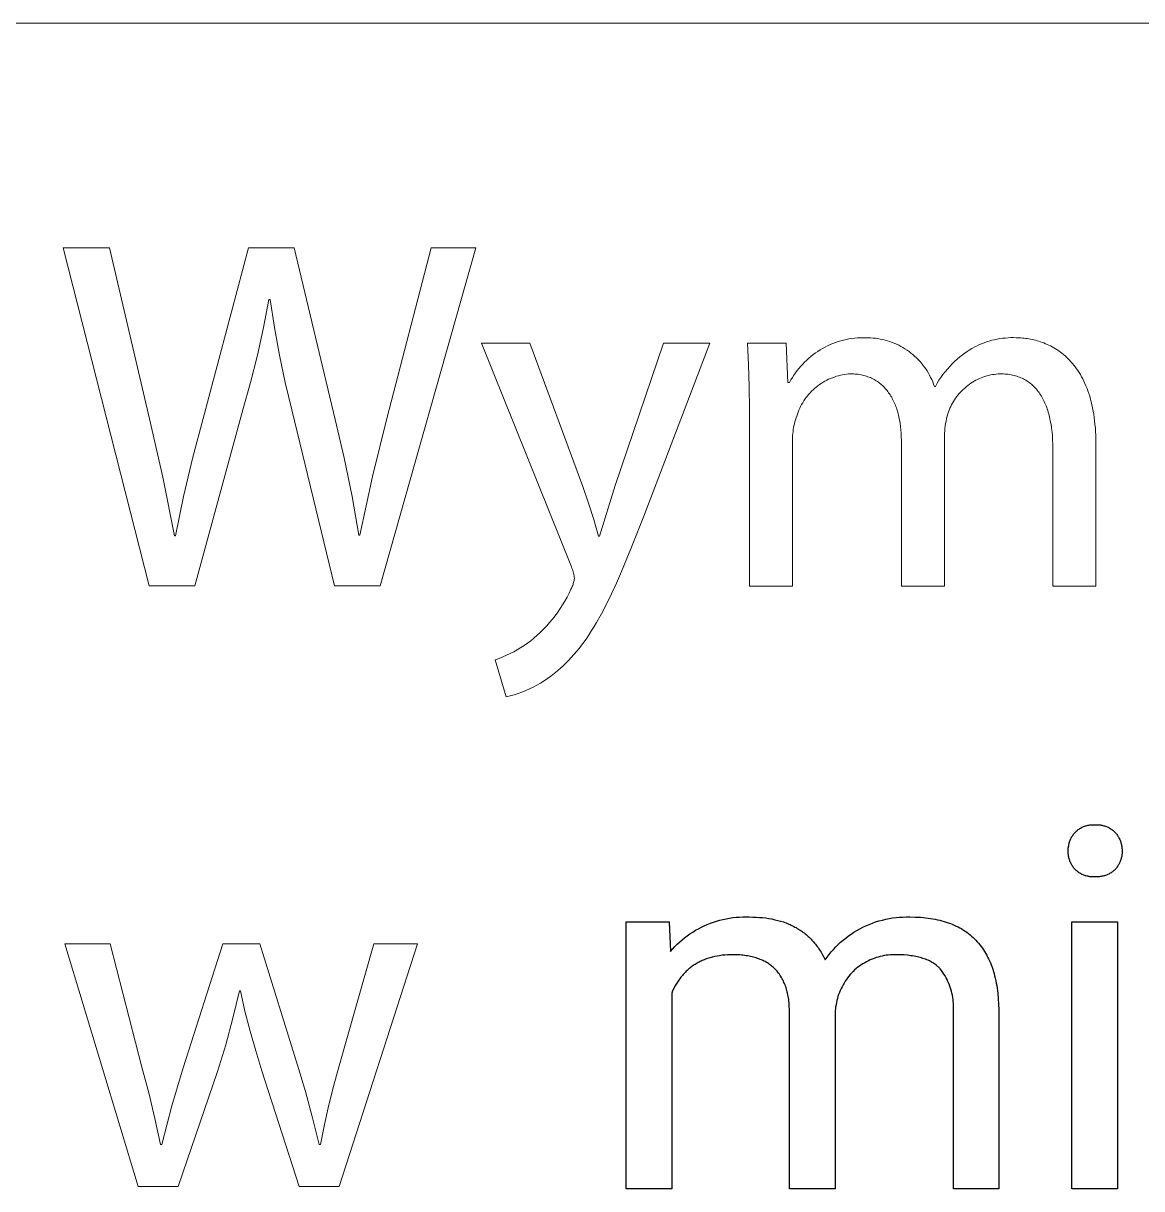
# Model space of a CAD drawing. Header units: millimetres. Extents: x -1656 to 3995, y -637 to 3312.
# Drawn here: x 3525.1 to 3651.2, y -136.2 to -4.8 of the extents above; entities that cross this region are included whole.
import ezdxf

# ---------------------------------------------------------------- set-up
doc = ezdxf.new("R2010")
doc.units = ezdxf.units.MM
doc.header["$MEASUREMENT"] = 0
doc.layers.add('Domyślny', color=7, linetype='Continuous', true_color=0x000000)

msp = doc.modelspace()

# ---------------------------------------------------------------- linework, layer by layer
at = {"layer": 'Domyślny', "color": 18, "lineweight": 15, "true_color": 0x000000}
for p, q in [((3989.99, -4.79), (1859.78, -4.79)), ((3539.26, -68.24), (3529.57, -30.12)), ((3529.57, -30.12), (3534.78, -30.12)), ((3534.78, -30.12), (3539.3, -49.4)), ((3545.36, -49.35), (3550.46, -30.12)), ((3550.46, -30.12), (3555.6, -30.12)), ((3555.6, -30.12), (3560.25, -49.46)), ((3576.13, -30.12), (3565.33, -68.24)), ((3566.06, -49.35), (3571.08, -30.12)), ((3571.08, -30.12), (3576.13, -30.12)), ((3552.77, -35.95), (3552.17, -39.08)), ((3552.91, -35.95), (3552.77, -35.95)), ((3553.39, -39.08), (3552.91, -35.95)), ((3552.17, -39.08), (3551.48, -42.2)), ((3553.96, -42.2), (3553.39, -39.08)), ((3616.68, -40.79), (3616.98, -40.69)), ((3616.98, -40.69), (3617.28, -40.6)), ((3617.28, -40.6), (3617.59, -40.52)), ((3617.59, -40.52), (3617.9, -40.45)), ((3617.9, -40.45), (3618.21, -40.39)), ((3618.21, -40.39), (3618.53, -40.34)), ((3618.53, -40.34), (3618.85, -40.3)), ((3618.85, -40.3), (3619.16, -40.27)), ((3619.16, -40.27), (3619.48, -40.25)), ((3619.48, -40.25), (3619.8, -40.25)), ((3619.8, -40.25), (3620.12, -40.25)), ((3620.12, -40.25), (3620.39, -40.25)), ((3620.39, -40.25), (3620.66, -40.26)), ((3620.66, -40.26), (3620.94, -40.28)), ((3620.94, -40.28), (3621.21, -40.31)), ((3621.21, -40.31), (3621.48, -40.35)), ((3621.48, -40.35), (3621.75, -40.4)), ((3621.75, -40.4), (3622.02, -40.45)), ((3622.02, -40.45), (3622.28, -40.52)), ((3622.28, -40.52), (3622.55, -40.59)), ((3622.55, -40.59), (3622.81, -40.68)), ((3622.81, -40.68), (3623.07, -40.77)), ((3633.45, -40.82), (3633.74, -40.72)), ((3633.74, -40.72), (3634.04, -40.62)), ((3634.04, -40.62), (3634.34, -40.54)), ((3634.34, -40.54), (3634.64, -40.47)), ((3634.64, -40.47), (3634.94, -40.4)), ((3634.94, -40.4), (3635.24, -40.35)), ((3635.24, -40.35), (3635.55, -40.31)), ((3635.55, -40.31), (3635.86, -40.28)), ((3635.86, -40.28), (3636.16, -40.25)), ((3636.16, -40.25), (3636.47, -40.24)), ((3636.47, -40.24), (3636.78, -40.24)), ((3636.78, -40.24), (3637.09, -40.25)), ((3637.09, -40.25), (3637.26, -40.25)), ((3637.26, -40.25), (3637.43, -40.26)), ((3637.43, -40.26), (3637.61, -40.27)), ((3637.61, -40.27), (3637.79, -40.28)), ((3637.79, -40.28), (3637.97, -40.3)), ((3637.97, -40.3), (3638.15, -40.32)), ((3638.15, -40.32), (3638.33, -40.34)), ((3638.33, -40.34), (3638.51, -40.37)), ((3638.51, -40.37), (3638.7, -40.4)), ((3638.7, -40.4), (3638.89, -40.44)), ((3638.89, -40.44), (3639.07, -40.48)), ((3639.07, -40.48), (3639.26, -40.53)), ((3639.26, -40.53), (3639.45, -40.58)), ((3639.45, -40.58), (3639.64, -40.64)), ((3639.64, -40.64), (3639.83, -40.7)), ((3639.83, -40.7), (3640.02, -40.77)), ((3586.9, -66.1), (3576.77, -40.86)), ((3576.77, -40.86), (3582.19, -40.86)), ((3582.19, -40.86), (3588.2, -57.04)), ((3591.83, -56.93), (3597.27, -40.86)), ((3602.52, -40.86), (3595.06, -60.38)), ((3597.27, -40.86), (3602.52, -40.86)), ((3606.89, -43.32), (3606.76, -40.85)), ((3606.76, -40.85), (3611.12, -40.85)), ((3611.12, -40.85), (3611.33, -45.29)), ((3614.17, -42.15), (3614.42, -41.97)), ((3614.42, -41.97), (3614.69, -41.79)), ((3614.69, -41.79), (3614.96, -41.62)), ((3614.96, -41.62), (3615.23, -41.46)), ((3615.23, -41.46), (3615.51, -41.3)), ((3615.51, -41.3), (3615.8, -41.16)), ((3615.8, -41.16), (3616.09, -41.03)), ((3616.09, -41.03), (3616.38, -40.91)), ((3616.38, -40.91), (3616.68, -40.79)), ((3623.07, -40.77), (3623.32, -40.87)), ((3623.32, -40.87), (3623.57, -40.98)), ((3623.57, -40.98), (3623.82, -41.1)), ((3623.82, -41.1), (3624.06, -41.22)), ((3624.06, -41.22), (3624.3, -41.36)), ((3624.3, -41.36), (3624.53, -41.5)), ((3624.53, -41.5), (3624.76, -41.65)), ((3624.76, -41.65), (3624.99, -41.81)), ((3624.99, -41.81), (3625.2, -41.98)), ((3625.2, -41.98), (3625.42, -42.15)), ((3631.03, -42.17), (3631.28, -41.98)), ((3631.28, -41.98), (3631.53, -41.81)), ((3631.53, -41.81), (3631.79, -41.64)), ((3631.79, -41.64), (3632.06, -41.48)), ((3632.06, -41.48), (3632.33, -41.33)), ((3632.33, -41.33), (3632.6, -41.19)), ((3632.6, -41.19), (3632.88, -41.06)), ((3632.88, -41.06), (3633.16, -40.93)), ((3633.16, -40.93), (3633.45, -40.82)), ((3640.02, -40.77), (3640.21, -40.84)), ((3640.21, -40.84), (3640.4, -40.92)), ((3640.4, -40.92), (3640.59, -41)), ((3640.59, -41), (3640.77, -41.09)), ((3640.77, -41.09), (3640.96, -41.18)), ((3640.96, -41.18), (3641.15, -41.28)), ((3641.15, -41.28), (3641.33, -41.38)), ((3641.33, -41.38), (3641.52, -41.5)), ((3641.52, -41.5), (3641.7, -41.61)), ((3641.7, -41.61), (3641.88, -41.74)), ((3641.88, -41.74), (3642.06, -41.87)), ((3642.06, -41.87), (3642.24, -42)), ((3642.24, -42), (3642.42, -42.15)), ((3551.48, -42.2), (3550.7, -45.3)), ((3554.62, -45.29), (3553.96, -42.2)), ((3606.97, -45.79), (3606.89, -43.32)), ((3612.77, -43.46), (3612.99, -43.22)), ((3612.99, -43.22), (3613.21, -42.99)), ((3613.21, -42.99), (3613.44, -42.77)), ((3613.44, -42.77), (3613.67, -42.56)), ((3613.67, -42.56), (3613.92, -42.35)), ((3613.92, -42.35), (3614.17, -42.15)), ((3625.42, -42.15), (3625.62, -42.33)), ((3625.62, -42.33), (3625.82, -42.52)), ((3625.82, -42.52), (3626.02, -42.71)), ((3626.02, -42.71), (3626.2, -42.91)), ((3626.2, -42.91), (3626.38, -43.12)), ((3626.38, -43.12), (3626.56, -43.33)), ((3626.56, -43.33), (3626.72, -43.55)), ((3629.58, -43.5), (3629.85, -43.21)), ((3629.85, -43.21), (3630.13, -42.94)), ((3630.13, -42.94), (3630.42, -42.67)), ((3630.42, -42.67), (3630.72, -42.41)), ((3630.72, -42.41), (3631.03, -42.17)), ((3642.42, -42.15), (3642.59, -42.3)), ((3642.59, -42.3), (3642.76, -42.45)), ((3642.76, -42.45), (3642.93, -42.62)), ((3642.93, -42.62), (3643.1, -42.79)), ((3643.1, -42.79), (3643.26, -42.96)), ((3643.26, -42.96), (3643.43, -43.15)), ((3643.43, -43.15), (3643.58, -43.34)), ((3643.58, -43.34), (3643.74, -43.54)), ((3611.83, -44.74), (3612, -44.47)), ((3612, -44.47), (3612.18, -44.21)), ((3612.18, -44.21), (3612.37, -43.95)), ((3612.37, -43.95), (3612.57, -43.7)), ((3612.57, -43.7), (3612.77, -43.46)), ((3616.57, -44.68), (3616.35, -44.76)), ((3616.79, -44.6), (3616.57, -44.68)), ((3617.02, -44.54), (3616.79, -44.6)), ((3617.24, -44.48), (3617.02, -44.54)), ((3617.47, -44.43), (3617.24, -44.48)), ((3617.7, -44.39), (3617.47, -44.43)), ((3617.94, -44.36), (3617.7, -44.39)), ((3618.17, -44.33), (3617.94, -44.36)), ((3618.41, -44.31), (3618.17, -44.33)), ((3618.58, -44.32), (3618.41, -44.31)), ((3618.76, -44.32), (3618.58, -44.32)), ((3618.93, -44.34), (3618.76, -44.32)), ((3619.1, -44.35), (3618.93, -44.34)), ((3619.26, -44.37), (3619.1, -44.35)), ((3619.42, -44.4), (3619.26, -44.37)), ((3619.58, -44.43), (3619.42, -44.4)), ((3619.74, -44.46), (3619.58, -44.43)), ((3619.9, -44.5), (3619.74, -44.46)), ((3620.05, -44.54), (3619.9, -44.5)), ((3620.2, -44.59), (3620.05, -44.54)), ((3620.34, -44.64), (3620.2, -44.59)), ((3620.49, -44.69), (3620.34, -44.64)), ((3626.72, -43.55), (3626.88, -43.77)), ((3626.88, -43.77), (3627.03, -44)), ((3627.03, -44), (3627.17, -44.23)), ((3627.17, -44.23), (3627.31, -44.47)), ((3627.31, -44.47), (3627.43, -44.72)), ((3628.59, -44.72), (3628.82, -44.4)), ((3628.82, -44.4), (3629.06, -44.09)), ((3629.06, -44.09), (3629.32, -43.79)), ((3629.32, -43.79), (3629.58, -43.5)), ((3633.54, -44.62), (3633.33, -44.7)), ((3633.75, -44.56), (3633.54, -44.62)), ((3633.96, -44.5), (3633.75, -44.56)), ((3634.18, -44.45), (3633.96, -44.5)), ((3634.39, -44.41), (3634.18, -44.45)), ((3634.61, -44.38), (3634.39, -44.41)), ((3634.83, -44.35), (3634.61, -44.38)), ((3635.05, -44.33), (3634.83, -44.35)), ((3635.27, -44.31), (3635.05, -44.33)), ((3635.45, -44.32), (3635.27, -44.31)), ((3635.64, -44.32), (3635.45, -44.32)), ((3635.82, -44.34), (3635.64, -44.32)), ((3636, -44.35), (3635.82, -44.34)), ((3636.17, -44.37), (3636, -44.35)), ((3636.34, -44.4), (3636.17, -44.37)), ((3636.51, -44.43), (3636.34, -44.4)), ((3636.68, -44.46), (3636.51, -44.43)), ((3636.84, -44.5), (3636.68, -44.46)), ((3637, -44.54), (3636.84, -44.5)), ((3637.16, -44.59), (3637, -44.54)), ((3637.31, -44.64), (3637.16, -44.59)), ((3637.46, -44.7), (3637.31, -44.64)), ((3643.74, -43.54), (3643.89, -43.75)), ((3643.89, -43.75), (3644.04, -43.96)), ((3644.04, -43.96), (3644.18, -44.18)), ((3644.18, -44.18), (3644.32, -44.41)), ((3644.32, -44.41), (3644.46, -44.65)), ((3644.46, -44.65), (3644.59, -44.9)), ((3550.7, -45.3), (3549.84, -48.37)), ((3555.37, -48.37), (3554.62, -45.29)), ((3606.98, -48.27), (3606.97, -45.79)), ((3611.33, -45.29), (3611.52, -45.29)), ((3611.52, -45.29), (3611.67, -45.01)), ((3611.67, -45.01), (3611.83, -44.74)), ((3614.34, -45.96), (3614.17, -46.12)), ((3614.52, -45.81), (3614.34, -45.96)), ((3614.71, -45.67), (3614.52, -45.81)), ((3614.9, -45.53), (3614.71, -45.67)), ((3615.09, -45.4), (3614.9, -45.53)), ((3615.29, -45.27), (3615.09, -45.4)), ((3615.49, -45.16), (3615.29, -45.27)), ((3615.7, -45.05), (3615.49, -45.16)), ((3615.91, -44.94), (3615.7, -45.05)), ((3616.13, -44.85), (3615.91, -44.94)), ((3616.35, -44.76), (3616.13, -44.85)), ((3620.63, -44.75), (3620.49, -44.69)), ((3620.77, -44.81), (3620.63, -44.75)), ((3620.9, -44.88), (3620.77, -44.81)), ((3621.04, -44.95), (3620.9, -44.88)), ((3621.17, -45.02), (3621.04, -44.95)), ((3621.29, -45.1), (3621.17, -45.02)), ((3621.42, -45.18), (3621.29, -45.1)), ((3621.54, -45.27), (3621.42, -45.18)), ((3621.66, -45.36), (3621.54, -45.27)), ((3621.77, -45.45), (3621.66, -45.36)), ((3621.89, -45.55), (3621.77, -45.45)), ((3622, -45.65), (3621.89, -45.55)), ((3622.1, -45.75), (3622, -45.65)), ((3622.21, -45.86), (3622.1, -45.75)), ((3622.31, -45.97), (3622.21, -45.86)), ((3622.41, -46.08), (3622.31, -45.97)), ((3627.43, -44.72), (3627.55, -44.96)), ((3627.55, -44.96), (3627.66, -45.21)), ((3627.66, -45.21), (3627.76, -45.47)), ((3627.76, -45.47), (3627.85, -45.73)), ((3627.85, -45.73), (3627.96, -45.73)), ((3627.96, -45.73), (3628.16, -45.38)), ((3628.16, -45.38), (3628.37, -45.05)), ((3628.37, -45.05), (3628.59, -44.72)), ((3631.27, -45.92), (3631.11, -46.07)), ((3631.43, -45.78), (3631.27, -45.92)), ((3631.61, -45.64), (3631.43, -45.78)), ((3631.78, -45.51), (3631.61, -45.64)), ((3631.96, -45.39), (3631.78, -45.51)), ((3632.15, -45.27), (3631.96, -45.39)), ((3632.34, -45.16), (3632.15, -45.27)), ((3632.53, -45.05), (3632.34, -45.16)), ((3632.73, -44.95), (3632.53, -45.05)), ((3632.93, -44.86), (3632.73, -44.95)), ((3633.13, -44.77), (3632.93, -44.86)), ((3633.33, -44.7), (3633.13, -44.77)), ((3637.61, -44.76), (3637.46, -44.7)), ((3637.75, -44.82), (3637.61, -44.76)), ((3637.89, -44.89), (3637.75, -44.82)), ((3638.03, -44.97), (3637.89, -44.89)), ((3638.17, -45.04), (3638.03, -44.97)), ((3638.3, -45.13), (3638.17, -45.04)), ((3638.43, -45.21), (3638.3, -45.13)), ((3638.56, -45.3), (3638.43, -45.21)), ((3638.68, -45.4), (3638.56, -45.3)), ((3638.8, -45.5), (3638.68, -45.4)), ((3638.92, -45.6), (3638.8, -45.5)), ((3639.03, -45.7), (3638.92, -45.6)), ((3639.14, -45.81), (3639.03, -45.7)), ((3639.25, -45.93), (3639.14, -45.81)), ((3639.36, -46.05), (3639.25, -45.93)), ((3644.59, -44.9), (3644.71, -45.15)), ((3644.71, -45.15), (3644.84, -45.41)), ((3644.84, -45.41), (3644.95, -45.68)), ((3644.95, -45.68), (3645.07, -45.96)), ((3645.07, -45.96), (3645.17, -46.25)), ((3613.24, -47.18), (3613.11, -47.38)), ((3613.38, -46.99), (3613.24, -47.18)), ((3613.53, -46.81), (3613.38, -46.99)), ((3613.68, -46.63), (3613.53, -46.81)), ((3613.84, -46.45), (3613.68, -46.63)), ((3614, -46.28), (3613.84, -46.45)), ((3614.17, -46.12), (3614, -46.28)), ((3622.51, -46.2), (3622.41, -46.08)), ((3622.6, -46.32), (3622.51, -46.2)), ((3622.69, -46.45), (3622.6, -46.32)), ((3622.78, -46.57), (3622.69, -46.45)), ((3622.86, -46.7), (3622.78, -46.57)), ((3622.95, -46.84), (3622.86, -46.7)), ((3623.03, -46.97), (3622.95, -46.84)), ((3623.1, -47.11), (3623.03, -46.97)), ((3623.18, -47.25), (3623.1, -47.11)), ((3623.25, -47.4), (3623.18, -47.25)), ((3630.12, -47.25), (3630.01, -47.43)), ((3630.25, -47.06), (3630.12, -47.25)), ((3630.37, -46.89), (3630.25, -47.06)), ((3630.51, -46.71), (3630.37, -46.89)), ((3630.65, -46.54), (3630.51, -46.71)), ((3630.8, -46.38), (3630.65, -46.54)), ((3630.95, -46.22), (3630.8, -46.38)), ((3631.11, -46.07), (3630.95, -46.22)), ((3639.46, -46.17), (3639.36, -46.05)), ((3639.56, -46.3), (3639.46, -46.17)), ((3639.66, -46.43), (3639.56, -46.3)), ((3639.75, -46.56), (3639.66, -46.43)), ((3639.84, -46.7), (3639.75, -46.56)), ((3639.93, -46.84), (3639.84, -46.7)), ((3640.01, -46.99), (3639.93, -46.84)), ((3640.09, -47.14), (3640.01, -46.99)), ((3640.17, -47.29), (3640.09, -47.14)), ((3640.25, -47.45), (3640.17, -47.29)), ((3645.17, -46.25), (3645.28, -46.55)), ((3645.28, -46.55), (3645.37, -46.85)), ((3645.37, -46.85), (3645.46, -47.17)), ((3645.46, -47.17), (3645.55, -47.49)), ((3549.84, -48.37), (3544.4, -68.24)), ((3560.17, -68.24), (3555.37, -48.37)), ((3606.98, -68.25), (3606.98, -48.27)), ((3612.56, -48.41), (3612.47, -48.63)), ((3612.66, -48.2), (3612.56, -48.41)), ((3612.76, -47.99), (3612.66, -48.2)), ((3612.87, -47.78), (3612.76, -47.99)), ((3612.99, -47.58), (3612.87, -47.78)), ((3613.11, -47.38), (3612.99, -47.58)), ((3623.32, -47.55), (3623.25, -47.4)), ((3623.38, -47.7), (3623.32, -47.55)), ((3623.45, -47.85), (3623.38, -47.7)), ((3623.51, -48), (3623.45, -47.85)), ((3623.56, -48.16), (3623.51, -48)), ((3623.62, -48.32), (3623.56, -48.16)), ((3623.67, -48.49), (3623.62, -48.32)), ((3623.72, -48.65), (3623.67, -48.49)), ((3629.45, -48.62), (3629.38, -48.83)), ((3629.52, -48.42), (3629.45, -48.62)), ((3629.61, -48.21), (3629.52, -48.42)), ((3629.7, -48.01), (3629.61, -48.21)), ((3629.79, -47.82), (3629.7, -48.01)), ((3629.9, -47.62), (3629.79, -47.82)), ((3630.01, -47.43), (3629.9, -47.62)), ((3640.32, -47.61), (3640.25, -47.45)), ((3640.39, -47.77), (3640.32, -47.61)), ((3640.46, -47.94), (3640.39, -47.77)), ((3640.52, -48.11), (3640.46, -47.94)), ((3640.59, -48.28), (3640.52, -48.11)), ((3640.64, -48.46), (3640.59, -48.28)), ((3640.7, -48.65), (3640.64, -48.46)), ((3645.55, -47.49), (3645.63, -47.83)), ((3645.63, -47.83), (3645.7, -48.17)), ((3645.7, -48.17), (3645.77, -48.52)), ((3645.77, -48.52), (3645.83, -48.88)), ((3539.3, -49.4), (3540.8, -55.97)), ((3544.19, -53.73), (3545.36, -49.35)), ((3560.25, -49.46), (3561.26, -53.79)), ((3564.45, -55.91), (3566.06, -49.35)), ((3612.12, -49.73), (3612.06, -49.95)), ((3612.18, -49.51), (3612.12, -49.73)), ((3612.25, -49.3), (3612.18, -49.51)), ((3612.32, -49.08), (3612.25, -49.3)), ((3612.39, -48.85), (3612.32, -49.08)), ((3612.47, -48.63), (3612.39, -48.85)), ((3623.77, -48.82), (3623.72, -48.65)), ((3623.81, -48.99), (3623.77, -48.82)), ((3623.85, -49.17), (3623.81, -48.99)), ((3623.89, -49.34), (3623.85, -49.17)), ((3623.92, -49.52), (3623.89, -49.34)), ((3623.99, -49.89), (3623.92, -49.52)), ((3624.04, -50.26), (3623.99, -49.89)), ((3629.11, -49.92), (3629.07, -50.2)), ((3629.17, -49.65), (3629.11, -49.92)), ((3629.23, -49.37), (3629.17, -49.65)), ((3629.3, -49.1), (3629.23, -49.37)), ((3629.38, -48.83), (3629.3, -49.1)), ((3640.75, -48.83), (3640.7, -48.65)), ((3640.8, -49.02), (3640.75, -48.83)), ((3640.85, -49.21), (3640.8, -49.02)), ((3640.89, -49.41), (3640.85, -49.21)), ((3640.93, -49.61), (3640.89, -49.41)), ((3641.01, -50.02), (3640.93, -49.61)), ((3645.83, -48.88), (3645.88, -49.25)), ((3645.88, -49.25), (3645.93, -49.63)), ((3645.93, -49.63), (3645.97, -50.02)), ((3611.88, -51.05), (3611.86, -51.28)), ((3611.9, -50.83), (3611.88, -51.05)), ((3611.93, -50.61), (3611.9, -50.83)), ((3611.96, -50.39), (3611.93, -50.61)), ((3612.01, -50.17), (3611.96, -50.39)), ((3612.06, -49.95), (3612.01, -50.17)), ((3624.08, -50.64), (3624.04, -50.26)), ((3624.1, -51.03), (3624.08, -50.64)), ((3624.12, -51.42), (3624.1, -51.03)), ((3628.99, -51.03), (3628.98, -51.31)), ((3629.01, -50.75), (3628.99, -51.03)), ((3629.03, -50.48), (3629.01, -50.75)), ((3629.07, -50.2), (3629.03, -50.48)), ((3641.07, -50.44), (3641.01, -50.02)), ((3641.12, -50.88), (3641.07, -50.44)), ((3641.16, -51.32), (3641.12, -50.88)), ((3645.97, -50.02), (3646.01, -50.42)), ((3646.01, -50.42), (3646.03, -50.83)), ((3646.03, -50.83), (3646.05, -51.25)), ((3646.05, -51.25), (3646.06, -51.68)), ((3611.86, -51.28), (3611.86, -51.5)), ((3611.86, -51.5), (3611.86, -51.73)), ((3611.86, -51.73), (3611.86, -68.25)), ((3624.13, -51.82), (3624.12, -51.42)), ((3624.13, -68.25), (3624.13, -51.82)), ((3628.98, -51.31), (3628.98, -68.25)), ((3641.19, -51.79), (3641.16, -51.32)), ((3641.21, -52.26), (3641.19, -51.79)), ((3641.21, -52.74), (3641.21, -52.26)), ((3646.06, -51.68), (3646.07, -52.12)), ((3646.07, -52.12), (3646.07, -68.25)), ((3543.15, -58.14), (3544.19, -53.73)), ((3561.26, -53.79), (3562.15, -58.14)), ((3641.21, -68.25), (3641.21, -52.74)), ((3540.8, -55.97), (3542.12, -62.58)), ((3563.01, -62.52), (3564.45, -55.91)), ((3588.2, -57.04), (3588.83, -58.89)), ((3590.06, -62.63), (3591.83, -56.93)), ((3542.24, -62.58), (3543.15, -58.14)), ((3562.15, -58.14), (3562.9, -62.52)), ((3588.83, -58.89), (3589.41, -60.76)), ((3595.06, -60.38), (3593.77, -63.69)), ((3589.41, -60.76), (3589.95, -62.63)), ((3542.12, -62.58), (3542.24, -62.58)), ((3562.9, -62.52), (3563.01, -62.52)), ((3589.95, -62.63), (3590.06, -62.63)), ((3593.77, -63.69), (3592.56, -66.6)), ((3586.95, -66.23), (3586.9, -66.1)), ((3587.01, -66.37), (3586.95, -66.23)), ((3587.05, -66.52), (3587.01, -66.37)), ((3587.1, -66.66), (3587.05, -66.52)), ((3587.13, -66.81), (3587.1, -66.66)), ((3587.17, -66.95), (3587.13, -66.81)), ((3587.19, -67.1), (3587.17, -66.95)), ((3592.56, -66.6), (3591.98, -67.92)), ((3544.4, -68.24), (3539.26, -68.24)), ((3565.33, -68.24), (3560.17, -68.24)), ((3586.95, -68.39), (3586.99, -68.29)), ((3586.99, -68.29), (3587.04, -68.18)), ((3587.04, -68.18), (3587.08, -68.07)), ((3587.08, -68.07), (3587.11, -67.96)), ((3587.11, -67.96), (3587.15, -67.85)), ((3587.15, -67.85), (3587.17, -67.74)), ((3587.17, -67.74), (3587.2, -67.62)), ((3587.22, -67.25), (3587.19, -67.1)), ((3587.2, -67.62), (3587.22, -67.51)), ((3587.24, -67.39), (3587.22, -67.25)), ((3587.22, -67.51), (3587.24, -67.39)), ((3591.98, -67.92), (3591.41, -69.15)), ((3611.86, -68.25), (3606.98, -68.25)), ((3628.98, -68.25), (3624.13, -68.25)), ((3646.07, -68.25), (3641.21, -68.25)), ((3586.16, -69.94), (3586.4, -69.5)), ((3586.4, -69.5), (3586.63, -69.05)), ((3586.63, -69.05), (3586.84, -68.6)), ((3586.84, -68.6), (3586.89, -68.5)), ((3586.89, -68.5), (3586.95, -68.39)), ((3591.41, -69.15), (3590.85, -70.3)), ((3585.36, -71.2), (3585.64, -70.79)), ((3585.64, -70.79), (3585.91, -70.37)), ((3585.91, -70.37), (3586.16, -69.94)), ((3590.85, -70.3), (3590.29, -71.37)), ((3584.44, -72.38), (3584.76, -72)), ((3584.76, -72), (3585.07, -71.6)), ((3585.07, -71.6), (3585.36, -71.2)), ((3590.29, -71.37), (3589.73, -72.36)), ((3583.04, -73.8), (3583.41, -73.47)), ((3583.41, -73.47), (3583.76, -73.12)), ((3583.76, -73.12), (3584.11, -72.75)), ((3584.11, -72.75), (3584.44, -72.38)), ((3589.18, -73.28), (3588.9, -73.71)), ((3589.46, -72.83), (3589.18, -73.28)), ((3589.73, -72.36), (3589.46, -72.83)), ((3581.57, -74.96), (3581.94, -74.69)), ((3581.94, -74.69), (3582.31, -74.42)), ((3582.31, -74.42), (3582.66, -74.13)), ((3582.66, -74.13), (3583.04, -73.8)), ((3588.34, -74.54), (3588.05, -74.92)), ((3588.62, -74.13), (3588.34, -74.54)), ((3588.9, -73.71), (3588.62, -74.13)), ((3579.15, -76.24), (3579.57, -76.06)), ((3579.57, -76.06), (3579.99, -75.87)), ((3579.99, -75.87), (3580.4, -75.66)), ((3580.4, -75.66), (3580.79, -75.44)), ((3580.79, -75.44), (3581.19, -75.2)), ((3581.19, -75.2), (3581.57, -74.96)), ((3587.18, -75.99), (3586.88, -76.32)), ((3587.47, -75.65), (3587.18, -75.99)), ((3587.76, -75.29), (3587.47, -75.65)), ((3588.05, -74.92), (3587.76, -75.29)), ((3578.3, -76.56), (3578.73, -76.41)), ((3579.54, -80.76), (3578.3, -76.56)), ((3578.73, -76.41), (3579.15, -76.24)), ((3585.65, -77.52), (3585.31, -77.83)), ((3585.97, -77.24), (3585.65, -77.52)), ((3586.28, -76.95), (3585.97, -77.24)), ((3586.58, -76.64), (3586.28, -76.95)), ((3586.88, -76.32), (3586.58, -76.64)), ((3584.2, -78.69), (3583.81, -78.95)), ((3584.58, -78.41), (3584.2, -78.69)), ((3584.95, -78.13), (3584.58, -78.41)), ((3585.31, -77.83), (3584.95, -78.13)), ((3581.75, -80.04), (3581.32, -80.21)), ((3582.18, -79.85), (3581.75, -80.04)), ((3582.6, -79.64), (3582.18, -79.85)), ((3583.01, -79.42), (3582.6, -79.64)), ((3583.42, -79.19), (3583.01, -79.42)), ((3583.81, -78.95), (3583.42, -79.19)), ((3579.99, -80.64), (3579.54, -80.76)), ((3580.44, -80.51), (3579.99, -80.64)), ((3580.88, -80.37), (3580.44, -80.51)), ((3581.32, -80.21), (3580.88, -80.37)), ((3538.02, -135.99), (3529.75, -108.61)), ((3529.75, -108.61), (3534.85, -108.61)), ((3534.85, -108.61), (3538.45, -122.52)), ((3543.1, -122.58), (3547.58, -108.61)), ((3547.58, -108.61), (3551.75, -108.61)), ((3551.75, -108.61), (3555.99, -122.3)), ((3560.69, -122.35), (3564.59, -108.61)), ((3569.52, -108.61), (3560.69, -135.99)), ((3564.59, -108.61), (3569.52, -108.61)), ((3549.44, -113.92), (3548.71, -116.97)), ((3549.55, -113.92), (3549.44, -113.92)), ((3550.07, -116.19), (3549.55, -113.92)), ((3548.71, -116.97), (3547.89, -120)), ((3550.64, -118.45), (3550.07, -116.19)), ((3551.28, -120.69), (3550.64, -118.45)), ((3547.89, -120), (3546.95, -122.99)), ((3551.98, -122.92), (3551.28, -120.69)), ((3538.45, -122.52), (3539.21, -125.41)), ((3541.81, -126.88), (3543.1, -122.58)), ((3546.95, -122.99), (3542.53, -135.99)), ((3556.17, -135.99), (3551.98, -122.92)), ((3555.99, -122.3), (3556.89, -125.25)), ((3560.08, -124.55), (3560.69, -122.35)), ((3559.52, -126.76), (3560.08, -124.55)), ((3539.21, -125.41), (3539.9, -128.31)), ((3556.89, -125.25), (3557.7, -128.23)), ((3540.67, -131.23), (3541.81, -126.88)), ((3559.03, -128.99), (3559.52, -126.76)), ((3539.9, -128.31), (3540.52, -131.23)), ((3557.7, -128.23), (3558.43, -131.23)), ((3558.6, -131.23), (3559.03, -128.99)), ((3540.52, -131.23), (3540.67, -131.23)), ((3558.43, -131.23), (3558.6, -131.23)), ((3542.53, -135.99), (3538.02, -135.99)), ((3560.69, -135.99), (3556.17, -135.99))]:
    msp.add_line(p, q, dxfattribs=at)
at = {"layer": 'Domyślny'}
for p, q in [((3643.79, -95.97), (3643.86, -95.9)), ((3643.86, -95.9), (3643.94, -95.83)), ((3643.94, -95.83), (3644.01, -95.77)), ((3644.01, -95.77), (3644.09, -95.71)), ((3644.09, -95.71), (3644.18, -95.66)), ((3644.18, -95.66), (3644.26, -95.6)), ((3644.26, -95.6), (3644.35, -95.55)), ((3644.35, -95.55), (3644.43, -95.5)), ((3644.43, -95.5), (3644.52, -95.46)), ((3644.52, -95.46), (3644.61, -95.42)), ((3644.61, -95.42), (3644.7, -95.38)), ((3644.7, -95.38), (3644.8, -95.34)), ((3644.8, -95.34), (3644.89, -95.31)), ((3644.89, -95.31), (3644.99, -95.28)), ((3644.99, -95.28), (3645.08, -95.25)), ((3645.08, -95.25), (3645.18, -95.23)), ((3645.18, -95.23), (3645.28, -95.21)), ((3645.28, -95.21), (3645.38, -95.2)), ((3645.38, -95.2), (3645.48, -95.19)), ((3645.48, -95.19), (3645.58, -95.18)), ((3645.58, -95.18), (3645.68, -95.17)), ((3645.68, -95.17), (3645.78, -95.17)), ((3645.78, -95.17), (3645.88, -95.17)), ((3645.88, -95.17), (3645.98, -95.18)), ((3645.98, -95.18), (3646.08, -95.17)), ((3646.08, -95.17), (3646.18, -95.17)), ((3646.18, -95.17), (3646.28, -95.17)), ((3646.28, -95.17), (3646.38, -95.18)), ((3646.38, -95.18), (3646.48, -95.19)), ((3646.48, -95.19), (3646.58, -95.2)), ((3646.58, -95.2), (3646.67, -95.21)), ((3646.67, -95.21), (3646.77, -95.23)), ((3646.77, -95.23), (3646.87, -95.26)), ((3646.87, -95.26), (3646.97, -95.28)), ((3646.97, -95.28), (3647.06, -95.31)), ((3647.06, -95.31), (3647.16, -95.34)), ((3647.16, -95.34), (3647.25, -95.38)), ((3647.25, -95.38), (3647.34, -95.42)), ((3647.34, -95.42), (3647.44, -95.46)), ((3647.44, -95.46), (3647.53, -95.5)), ((3647.53, -95.5), (3647.61, -95.55)), ((3647.61, -95.55), (3647.7, -95.6)), ((3647.7, -95.6), (3647.78, -95.66)), ((3647.78, -95.66), (3647.87, -95.71)), ((3647.87, -95.71), (3647.95, -95.77)), ((3647.95, -95.77), (3648.03, -95.83)), ((3648.03, -95.83), (3648.1, -95.9)), ((3648.1, -95.9), (3648.18, -95.97)), ((3643.04, -97.31), (3643.07, -97.21)), ((3643.07, -97.21), (3643.1, -97.11)), ((3643.1, -97.11), (3643.14, -97.02)), ((3643.14, -97.02), (3643.17, -96.92)), ((3643.17, -96.92), (3643.21, -96.82)), ((3643.21, -96.82), (3643.26, -96.73)), ((3643.26, -96.73), (3643.3, -96.64)), ((3643.3, -96.64), (3643.35, -96.54)), ((3643.35, -96.54), (3643.41, -96.45)), ((3643.41, -96.45), (3643.46, -96.37)), ((3643.46, -96.37), (3643.52, -96.28)), ((3643.52, -96.28), (3643.58, -96.2)), ((3643.58, -96.2), (3643.65, -96.12)), ((3643.65, -96.12), (3643.72, -96.04)), ((3643.72, -96.04), (3643.79, -95.97)), ((3648.18, -95.97), (3648.25, -96.04)), ((3648.25, -96.04), (3648.32, -96.12)), ((3648.32, -96.12), (3648.38, -96.2)), ((3648.38, -96.2), (3648.44, -96.28)), ((3648.44, -96.28), (3648.5, -96.37)), ((3648.5, -96.37), (3648.56, -96.45)), ((3648.56, -96.45), (3648.61, -96.54)), ((3648.61, -96.54), (3648.67, -96.63)), ((3648.67, -96.63), (3648.71, -96.73)), ((3648.71, -96.73), (3648.76, -96.82)), ((3648.76, -96.82), (3648.8, -96.92)), ((3648.8, -96.92), (3648.84, -97.01)), ((3648.84, -97.01), (3648.87, -97.11)), ((3648.87, -97.11), (3648.9, -97.21)), ((3648.9, -97.21), (3648.93, -97.31)), ((3642.95, -98.04), (3642.96, -97.93)), ((3642.95, -98.14), (3642.95, -98.04)), ((3642.95, -98.24), (3642.95, -98.14)), ((3642.95, -98.34), (3642.95, -98.24)), ((3642.96, -98.44), (3642.95, -98.34)), ((3642.96, -97.83), (3642.97, -97.72)), ((3642.96, -97.93), (3642.96, -97.83)), ((3642.97, -98.53), (3642.96, -98.44)), ((3642.97, -97.72), (3642.98, -97.62)), ((3642.98, -98.63), (3642.97, -98.53)), ((3642.98, -97.62), (3643, -97.52)), ((3643, -97.52), (3643.02, -97.42)), ((3643.02, -97.42), (3643.04, -97.31)), ((3648.93, -97.31), (3648.95, -97.41)), ((3648.95, -97.41), (3648.97, -97.52)), ((3648.97, -97.52), (3648.99, -97.62)), ((3648.99, -97.62), (3649, -97.72)), ((3649, -97.72), (3649.01, -97.83)), ((3649.01, -98.53), (3649, -98.63)), ((3649.01, -97.83), (3649.02, -97.93)), ((3649.02, -98.44), (3649.01, -98.53)), ((3649.02, -97.93), (3649.02, -98.04)), ((3649.02, -98.04), (3649.02, -98.14)), ((3649.02, -98.14), (3649.02, -98.24)), ((3649.02, -98.24), (3649.02, -98.34)), ((3649.02, -98.34), (3649.02, -98.44)), ((3642.99, -98.73), (3642.98, -98.63)), ((3643.01, -98.83), (3642.99, -98.73)), ((3643.03, -98.92), (3643.01, -98.83)), ((3643.06, -99.02), (3643.03, -98.92)), ((3643.09, -99.11), (3643.06, -99.02)), ((3643.12, -99.2), (3643.09, -99.11)), ((3643.15, -99.3), (3643.12, -99.2)), ((3643.19, -99.39), (3643.15, -99.3)), ((3643.23, -99.48), (3643.19, -99.39)), ((3643.27, -99.57), (3643.23, -99.48)), ((3643.32, -99.65), (3643.27, -99.57)), ((3643.37, -99.74), (3643.32, -99.65)), ((3643.42, -99.82), (3643.37, -99.74)), ((3643.47, -99.91), (3643.42, -99.82)), ((3648.55, -99.82), (3648.49, -99.91)), ((3648.6, -99.74), (3648.55, -99.82)), ((3648.65, -99.66), (3648.6, -99.74)), ((3648.7, -99.57), (3648.65, -99.66)), ((3648.74, -99.48), (3648.7, -99.57)), ((3648.78, -99.39), (3648.74, -99.48)), ((3648.82, -99.3), (3648.78, -99.39)), ((3648.86, -99.21), (3648.82, -99.3)), ((3648.89, -99.11), (3648.86, -99.21)), ((3648.91, -99.02), (3648.89, -99.11)), ((3648.94, -98.92), (3648.91, -99.02)), ((3648.96, -98.83), (3648.94, -98.92)), ((3648.98, -98.73), (3648.96, -98.83)), ((3649, -98.63), (3648.98, -98.73)), ((3643.53, -99.99), (3643.47, -99.91)), ((3643.59, -100.06), (3643.53, -99.99)), ((3643.65, -100.14), (3643.59, -100.06)), ((3643.72, -100.21), (3643.65, -100.14)), ((3643.79, -100.28), (3643.72, -100.21)), ((3643.86, -100.35), (3643.79, -100.28)), ((3643.94, -100.41), (3643.86, -100.35)), ((3644.02, -100.47), (3643.94, -100.41)), ((3644.1, -100.53), (3644.02, -100.47)), ((3644.18, -100.58), (3644.1, -100.53)), ((3644.27, -100.64), (3644.18, -100.58)), ((3644.35, -100.69), (3644.27, -100.64)), ((3644.44, -100.73), (3644.35, -100.69)), ((3644.53, -100.78), (3644.44, -100.73)), ((3644.62, -100.82), (3644.53, -100.78)), ((3644.71, -100.85), (3644.62, -100.82)), ((3644.8, -100.89), (3644.71, -100.85)), ((3644.9, -100.92), (3644.8, -100.89)), ((3644.99, -100.95), (3644.9, -100.92)), ((3645.09, -100.97), (3644.99, -100.95)), ((3645.19, -100.99), (3645.09, -100.97)), ((3645.28, -101.01), (3645.19, -100.99)), ((3645.38, -101.03), (3645.28, -101.01)), ((3645.48, -101.04), (3645.38, -101.03)), ((3645.58, -101.04), (3645.48, -101.04)), ((3645.68, -101.05), (3645.58, -101.04)), ((3645.78, -101.05), (3645.68, -101.05)), ((3645.88, -101.05), (3645.78, -101.05)), ((3645.98, -101.04), (3645.88, -101.05)), ((3646.08, -101.05), (3645.98, -101.04)), ((3646.17, -101.05), (3646.08, -101.05)), ((3646.27, -101.05), (3646.17, -101.05)), ((3646.37, -101.04), (3646.27, -101.05)), ((3646.47, -101.04), (3646.37, -101.04)), ((3646.57, -101.02), (3646.47, -101.04)), ((3646.67, -101.01), (3646.57, -101.02)), ((3646.77, -100.99), (3646.67, -101.01)), ((3646.87, -100.97), (3646.77, -100.99)), ((3646.96, -100.95), (3646.87, -100.97)), ((3647.06, -100.92), (3646.96, -100.95)), ((3647.15, -100.89), (3647.06, -100.92)), ((3647.25, -100.85), (3647.15, -100.89)), ((3647.34, -100.82), (3647.25, -100.85)), ((3647.43, -100.78), (3647.34, -100.82)), ((3647.52, -100.73), (3647.43, -100.78)), ((3647.61, -100.69), (3647.52, -100.73)), ((3647.69, -100.64), (3647.61, -100.69)), ((3647.78, -100.58), (3647.69, -100.64)), ((3647.86, -100.53), (3647.78, -100.58)), ((3647.94, -100.47), (3647.86, -100.53)), ((3648.02, -100.41), (3647.94, -100.47)), ((3648.1, -100.35), (3648.02, -100.41)), ((3648.17, -100.28), (3648.1, -100.35)), ((3648.25, -100.21), (3648.17, -100.28)), ((3648.31, -100.14), (3648.25, -100.21)), ((3648.38, -100.06), (3648.31, -100.14)), ((3648.44, -99.99), (3648.38, -100.06)), ((3648.49, -99.91), (3648.44, -99.99)), ((3593.08, -136.22), (3593.08, -106.11)), ((3593.08, -106.11), (3597.93, -106.11)), ((3597.93, -106.11), (3598.06, -109.47)), ((3601.89, -106.57), (3602.23, -106.42)), ((3602.23, -106.42), (3602.58, -106.28)), ((3602.58, -106.28), (3602.93, -106.15)), ((3602.93, -106.15), (3603.28, -106.04)), ((3603.28, -106.04), (3603.64, -105.94)), ((3603.64, -105.94), (3604, -105.85)), ((3604, -105.85), (3604.37, -105.77)), ((3604.37, -105.77), (3604.73, -105.7)), ((3604.73, -105.7), (3605.1, -105.65)), ((3605.1, -105.65), (3605.47, -105.61)), ((3605.47, -105.61), (3605.84, -105.58)), ((3605.84, -105.58), (3606.22, -105.57)), ((3606.22, -105.57), (3606.59, -105.56)), ((3606.59, -105.56), (3606.96, -105.57)), ((3606.96, -105.57), (3607.35, -105.58)), ((3607.35, -105.58), (3607.73, -105.59)), ((3607.73, -105.59), (3608.11, -105.62)), ((3608.11, -105.62), (3608.47, -105.65)), ((3608.47, -105.65), (3608.83, -105.69)), ((3608.83, -105.69), (3609.18, -105.74)), ((3609.18, -105.74), (3609.52, -105.8)), ((3609.52, -105.8), (3609.86, -105.88)), ((3609.86, -105.88), (3610.18, -105.96)), ((3610.18, -105.96), (3610.5, -106.05)), ((3610.5, -106.05), (3610.81, -106.14)), ((3610.81, -106.14), (3610.96, -106.2)), ((3610.96, -106.2), (3611.12, -106.25)), ((3611.12, -106.25), (3611.26, -106.31)), ((3611.26, -106.31), (3611.41, -106.37)), ((3611.41, -106.37), (3611.56, -106.43)), ((3611.56, -106.43), (3611.7, -106.5)), ((3620.13, -106.56), (3620.49, -106.41)), ((3620.49, -106.41), (3620.85, -106.27)), ((3620.85, -106.27), (3621.22, -106.14)), ((3621.22, -106.14), (3621.6, -106.02)), ((3621.6, -106.02), (3621.98, -105.92)), ((3621.98, -105.92), (3622.36, -105.83)), ((3622.36, -105.83), (3622.74, -105.75)), ((3622.74, -105.75), (3623.13, -105.69)), ((3623.13, -105.69), (3623.52, -105.64)), ((3623.52, -105.64), (3623.91, -105.6)), ((3623.91, -105.6), (3624.3, -105.58)), ((3624.3, -105.58), (3624.69, -105.57)), ((3624.69, -105.57), (3625.09, -105.57)), ((3625.09, -105.57), (3625.69, -105.58)), ((3625.69, -105.58), (3625.99, -105.6)), ((3625.99, -105.6), (3626.28, -105.61)), ((3626.28, -105.61), (3626.57, -105.64)), ((3626.57, -105.64), (3626.85, -105.66)), ((3626.85, -105.66), (3627.13, -105.7)), ((3627.13, -105.7), (3627.4, -105.74)), ((3627.4, -105.74), (3627.67, -105.78)), ((3627.67, -105.78), (3627.93, -105.83)), ((3627.93, -105.83), (3628.19, -105.88)), ((3628.19, -105.88), (3628.45, -105.94)), ((3628.45, -105.94), (3628.7, -106.01)), ((3628.7, -106.01), (3628.94, -106.07)), ((3628.94, -106.07), (3629.18, -106.15)), ((3629.18, -106.15), (3629.42, -106.23)), ((3629.42, -106.23), (3629.65, -106.31)), ((3629.65, -106.31), (3629.87, -106.4)), ((3629.87, -106.4), (3630.09, -106.5)), ((3643.37, -136.22), (3643.37, -106.11)), ((3643.37, -106.11), (3648.5, -106.11)), ((3648.5, -106.11), (3648.5, -136.22)), ((3599.67, -107.92), (3599.97, -107.69)), ((3599.97, -107.69), (3600.27, -107.48)), ((3600.27, -107.48), (3600.58, -107.28)), ((3600.58, -107.28), (3600.9, -107.08)), ((3600.9, -107.08), (3601.23, -106.9)), ((3601.23, -106.9), (3601.56, -106.73)), ((3601.56, -106.73), (3601.89, -106.57)), ((3611.7, -106.5), (3611.84, -106.57)), ((3611.84, -106.57), (3611.98, -106.64)), ((3611.98, -106.64), (3612.11, -106.71)), ((3612.11, -106.71), (3612.25, -106.78)), ((3612.25, -106.78), (3612.38, -106.86)), ((3612.38, -106.86), (3612.51, -106.94)), ((3612.51, -106.94), (3612.64, -107.02)), ((3612.64, -107.02), (3612.77, -107.1)), ((3612.77, -107.1), (3612.89, -107.19)), ((3612.89, -107.19), (3613.02, -107.28)), ((3613.02, -107.28), (3613.14, -107.37)), ((3613.14, -107.37), (3613.26, -107.46)), ((3613.26, -107.46), (3613.37, -107.56)), ((3613.37, -107.56), (3613.49, -107.66)), ((3613.49, -107.66), (3613.6, -107.76)), ((3613.6, -107.76), (3613.71, -107.86)), ((3617.85, -107.95), (3618.15, -107.72)), ((3618.15, -107.72), (3618.45, -107.5)), ((3618.45, -107.5), (3618.77, -107.29)), ((3618.77, -107.29), (3619.09, -107.09)), ((3619.09, -107.09), (3619.42, -106.91)), ((3619.42, -106.91), (3619.77, -106.73)), ((3619.77, -106.73), (3620.13, -106.56)), ((3630.09, -106.5), (3630.31, -106.6)), ((3630.31, -106.6), (3630.52, -106.7)), ((3630.52, -106.7), (3630.73, -106.81)), ((3630.73, -106.81), (3630.93, -106.93)), ((3630.93, -106.93), (3631.12, -107.05)), ((3631.12, -107.05), (3631.32, -107.17)), ((3631.32, -107.17), (3631.5, -107.3)), ((3631.5, -107.3), (3631.69, -107.44)), ((3631.69, -107.44), (3631.87, -107.58)), ((3631.87, -107.58), (3632.04, -107.73)), ((3632.04, -107.73), (3632.21, -107.88)), ((3598.31, -109.19), (3598.56, -108.91)), ((3598.56, -108.91), (3598.83, -108.65)), ((3598.83, -108.65), (3599.1, -108.4)), ((3599.1, -108.4), (3599.38, -108.15)), ((3599.38, -108.15), (3599.67, -107.92)), ((3613.71, -107.86), (3613.82, -107.96)), ((3613.82, -107.96), (3613.93, -108.07)), ((3613.93, -108.07), (3614.04, -108.18)), ((3614.04, -108.18), (3614.14, -108.29)), ((3614.14, -108.29), (3614.24, -108.41)), ((3614.24, -108.41), (3614.34, -108.53)), ((3614.34, -108.53), (3614.44, -108.65)), ((3614.44, -108.65), (3614.53, -108.77)), ((3614.53, -108.77), (3614.63, -108.89)), ((3614.63, -108.89), (3614.72, -109.02)), ((3614.72, -109.02), (3614.81, -109.15)), ((3616.47, -109.23), (3616.72, -108.95)), ((3616.72, -108.95), (3616.99, -108.69)), ((3616.99, -108.69), (3617.27, -108.43)), ((3617.27, -108.43), (3617.55, -108.18)), ((3617.55, -108.18), (3617.85, -107.95)), ((3632.21, -107.88), (3632.37, -108.03)), ((3632.37, -108.03), (3632.53, -108.19)), ((3632.53, -108.19), (3632.68, -108.36)), ((3632.68, -108.36), (3632.83, -108.53)), ((3632.83, -108.53), (3632.98, -108.71)), ((3632.98, -108.71), (3633.12, -108.89)), ((3633.12, -108.89), (3633.26, -109.08)), ((3633.26, -109.08), (3633.39, -109.27)), ((3598.06, -109.47), (3598.31, -109.19)), ((3601.89, -110.4), (3601.77, -110.44)), ((3602.01, -110.35), (3601.89, -110.4)), ((3602.14, -110.3), (3602.01, -110.35)), ((3602.26, -110.26), (3602.14, -110.3)), ((3602.39, -110.22), (3602.26, -110.26)), ((3602.52, -110.18), (3602.39, -110.22)), ((3602.65, -110.14), (3602.52, -110.18)), ((3602.78, -110.11), (3602.65, -110.14)), ((3602.92, -110.07), (3602.78, -110.11)), ((3603.05, -110.04), (3602.92, -110.07)), ((3603.33, -109.99), (3603.05, -110.04)), ((3603.61, -109.94), (3603.33, -109.99)), ((3603.89, -109.9), (3603.61, -109.94)), ((3604.19, -109.87), (3603.89, -109.9)), ((3604.49, -109.85), (3604.19, -109.87)), ((3604.79, -109.84), (3604.49, -109.85)), ((3605.1, -109.84), (3604.79, -109.84)), ((3605.5, -109.84), (3605.1, -109.84)), ((3605.69, -109.85), (3605.5, -109.84)), ((3605.88, -109.86), (3605.69, -109.85)), ((3606.07, -109.88), (3605.88, -109.86)), ((3606.25, -109.89), (3606.07, -109.88)), ((3606.43, -109.92), (3606.25, -109.89)), ((3606.61, -109.94), (3606.43, -109.92)), ((3606.78, -109.97), (3606.61, -109.94)), ((3606.95, -110), (3606.78, -109.97)), ((3607.12, -110.03), (3606.95, -110)), ((3607.28, -110.07), (3607.12, -110.03)), ((3607.44, -110.11), (3607.28, -110.07)), ((3607.6, -110.15), (3607.44, -110.11)), ((3607.75, -110.2), (3607.6, -110.15)), ((3607.91, -110.25), (3607.75, -110.2)), ((3608.05, -110.3), (3607.91, -110.25)), ((3608.2, -110.36), (3608.05, -110.3)), ((3608.34, -110.42), (3608.2, -110.36)), ((3614.81, -109.15), (3614.9, -109.28)), ((3614.9, -109.28), (3614.98, -109.41)), ((3614.98, -109.41), (3615.07, -109.55)), ((3615.07, -109.55), (3615.15, -109.68)), ((3615.15, -109.68), (3615.23, -109.83)), ((3615.23, -109.83), (3615.38, -110.11)), ((3615.38, -110.11), (3615.53, -110.41)), ((3615.53, -110.41), (3615.75, -110.1)), ((3615.75, -110.1), (3615.98, -109.8)), ((3615.98, -109.8), (3616.22, -109.51)), ((3616.22, -109.51), (3616.47, -109.23)), ((3620.84, -110.32), (3620.62, -110.41)), ((3621.06, -110.24), (3620.84, -110.32)), ((3621.28, -110.16), (3621.06, -110.24)), ((3621.5, -110.09), (3621.28, -110.16)), ((3621.73, -110.03), (3621.5, -110.09)), ((3621.96, -109.98), (3621.73, -110.03)), ((3622.19, -109.93), (3621.96, -109.98)), ((3622.42, -109.9), (3622.19, -109.93)), ((3622.65, -109.87), (3622.42, -109.9)), ((3622.89, -109.85), (3622.65, -109.87)), ((3623.12, -109.84), (3622.89, -109.85)), ((3623.36, -109.83), (3623.12, -109.84)), ((3623.59, -109.84), (3623.36, -109.83)), ((3624.02, -109.84), (3623.59, -109.84)), ((3624.43, -109.86), (3624.02, -109.84)), ((3624.82, -109.89), (3624.43, -109.86)), ((3625.01, -109.91), (3624.82, -109.89)), ((3625.2, -109.94), (3625.01, -109.91)), ((3625.38, -109.96), (3625.2, -109.94)), ((3625.56, -109.99), (3625.38, -109.96)), ((3625.74, -110.03), (3625.56, -109.99)), ((3625.91, -110.06), (3625.74, -110.03)), ((3626.08, -110.1), (3625.91, -110.06)), ((3626.24, -110.14), (3626.08, -110.1)), ((3626.4, -110.19), (3626.24, -110.14)), ((3626.56, -110.24), (3626.4, -110.19)), ((3626.71, -110.29), (3626.56, -110.24)), ((3626.86, -110.34), (3626.71, -110.29)), ((3627, -110.4), (3626.86, -110.34)), ((3633.39, -109.27), (3633.51, -109.47)), ((3633.51, -109.47), (3633.63, -109.67)), ((3633.63, -109.67), (3633.75, -109.88)), ((3633.75, -109.88), (3633.86, -110.09)), ((3633.86, -110.09), (3633.97, -110.31)), ((3633.97, -110.31), (3634.07, -110.53)), ((3599.86, -111.7), (3599.77, -111.79)), ((3599.95, -111.61), (3599.86, -111.7)), ((3600.05, -111.53), (3599.95, -111.61)), ((3600.14, -111.44), (3600.05, -111.53)), ((3600.24, -111.36), (3600.14, -111.44)), ((3600.34, -111.28), (3600.24, -111.36)), ((3600.44, -111.21), (3600.34, -111.28)), ((3600.54, -111.13), (3600.44, -111.21)), ((3600.65, -111.06), (3600.54, -111.13)), ((3600.75, -110.99), (3600.65, -111.06)), ((3600.86, -110.92), (3600.75, -110.99)), ((3600.97, -110.85), (3600.86, -110.92)), ((3601.08, -110.79), (3600.97, -110.85)), ((3601.19, -110.72), (3601.08, -110.79)), ((3601.3, -110.66), (3601.19, -110.72)), ((3601.42, -110.61), (3601.3, -110.66)), ((3601.53, -110.55), (3601.42, -110.61)), ((3601.65, -110.5), (3601.53, -110.55)), ((3601.77, -110.44), (3601.65, -110.5)), ((3608.48, -110.48), (3608.34, -110.42)), ((3608.62, -110.55), (3608.48, -110.48)), ((3608.75, -110.61), (3608.62, -110.55)), ((3608.88, -110.69), (3608.75, -110.61)), ((3609.01, -110.76), (3608.88, -110.69)), ((3609.13, -110.84), (3609.01, -110.76)), ((3609.25, -110.92), (3609.13, -110.84)), ((3609.37, -111.01), (3609.25, -110.92)), ((3609.48, -111.1), (3609.37, -111.01)), ((3609.59, -111.19), (3609.48, -111.1)), ((3609.7, -111.28), (3609.59, -111.19)), ((3609.81, -111.38), (3609.7, -111.28)), ((3609.91, -111.48), (3609.81, -111.38)), ((3610.01, -111.59), (3609.91, -111.48)), ((3610.1, -111.7), (3610.01, -111.59)), ((3610.19, -111.81), (3610.1, -111.7)), ((3618.85, -111.55), (3618.68, -111.72)), ((3619.03, -111.4), (3618.85, -111.55)), ((3619.21, -111.25), (3619.03, -111.4)), ((3619.4, -111.11), (3619.21, -111.25)), ((3619.59, -110.98), (3619.4, -111.11)), ((3619.79, -110.85), (3619.59, -110.98)), ((3619.99, -110.73), (3619.79, -110.85)), ((3620.2, -110.62), (3619.99, -110.73)), ((3620.41, -110.51), (3620.2, -110.62)), ((3620.62, -110.41), (3620.41, -110.51)), ((3627.14, -110.46), (3627, -110.4)), ((3627.28, -110.53), (3627.14, -110.46)), ((3627.41, -110.6), (3627.28, -110.53)), ((3627.54, -110.67), (3627.41, -110.6)), ((3627.67, -110.74), (3627.54, -110.67)), ((3627.79, -110.82), (3627.67, -110.74)), ((3627.9, -110.9), (3627.79, -110.82)), ((3628.02, -110.98), (3627.9, -110.9)), ((3628.07, -111.02), (3628.02, -110.98)), ((3628.13, -111.07), (3628.07, -111.02)), ((3628.18, -111.11), (3628.13, -111.07)), ((3628.23, -111.15), (3628.18, -111.11)), ((3628.28, -111.2), (3628.23, -111.15)), ((3628.33, -111.25), (3628.28, -111.2)), ((3628.38, -111.29), (3628.33, -111.25)), ((3628.43, -111.34), (3628.38, -111.29)), ((3628.48, -111.39), (3628.43, -111.34)), ((3628.52, -111.44), (3628.48, -111.39)), ((3628.67, -111.63), (3628.52, -111.44)), ((3628.8, -111.82), (3628.67, -111.63)), ((3634.07, -110.53), (3634.17, -110.76)), ((3634.17, -110.76), (3634.26, -110.99)), ((3634.26, -110.99), (3634.35, -111.23)), ((3634.35, -111.23), (3634.43, -111.47)), ((3634.43, -111.47), (3634.51, -111.72)), ((3598.86, -112.92), (3598.79, -113.03)), ((3598.94, -112.8), (3598.86, -112.92)), ((3599.01, -112.69), (3598.94, -112.8)), ((3599.09, -112.58), (3599.01, -112.69)), ((3599.17, -112.48), (3599.09, -112.58)), ((3599.25, -112.37), (3599.17, -112.48)), ((3599.33, -112.27), (3599.25, -112.37)), ((3599.42, -112.17), (3599.33, -112.27)), ((3599.5, -112.07), (3599.42, -112.17)), ((3599.59, -111.98), (3599.5, -112.07)), ((3599.68, -111.88), (3599.59, -111.98)), ((3599.77, -111.79), (3599.68, -111.88)), ((3610.28, -111.92), (3610.19, -111.81)), ((3610.37, -112.04), (3610.28, -111.92)), ((3610.45, -112.16), (3610.37, -112.04)), ((3610.53, -112.28), (3610.45, -112.16)), ((3610.61, -112.41), (3610.53, -112.28)), ((3610.68, -112.54), (3610.61, -112.41)), ((3610.75, -112.67), (3610.68, -112.54)), ((3610.82, -112.81), (3610.75, -112.67)), ((3610.88, -112.95), (3610.82, -112.81)), ((3610.94, -113.09), (3610.88, -112.95)), ((3617.66, -113.03), (3617.54, -113.23)), ((3617.78, -112.83), (3617.66, -113.03)), ((3617.92, -112.63), (3617.78, -112.83)), ((3618.06, -112.44), (3617.92, -112.63)), ((3618.2, -112.25), (3618.06, -112.44)), ((3618.36, -112.07), (3618.2, -112.25)), ((3618.52, -111.89), (3618.36, -112.07)), ((3618.68, -111.72), (3618.52, -111.89)), ((3628.93, -112.02), (3628.8, -111.82)), ((3629.05, -112.22), (3628.93, -112.02)), ((3629.17, -112.42), (3629.05, -112.22)), ((3629.28, -112.63), (3629.17, -112.42)), ((3629.38, -112.85), (3629.28, -112.63)), ((3629.47, -113.06), (3629.38, -112.85)), ((3634.51, -111.72), (3634.59, -111.97)), ((3634.59, -111.97), (3634.65, -112.23)), ((3634.65, -112.23), (3634.72, -112.49)), ((3634.72, -112.49), (3634.78, -112.76)), ((3634.78, -112.76), (3634.83, -113.04)), ((3598.32, -113.9), (3598.21, -114.16)), ((3598.21, -114.16), (3598.21, -136.22)), ((3598.45, -113.64), (3598.32, -113.9)), ((3598.58, -113.39), (3598.45, -113.64)), ((3598.72, -113.15), (3598.58, -113.39)), ((3598.79, -113.03), (3598.72, -113.15)), ((3611, -113.24), (3610.94, -113.09)), ((3611.06, -113.39), (3611, -113.24)), ((3611.11, -113.54), (3611.06, -113.39)), ((3611.16, -113.7), (3611.11, -113.54)), ((3611.2, -113.86), (3611.16, -113.7)), ((3611.24, -114.02), (3611.2, -113.86)), ((3611.28, -114.19), (3611.24, -114.02)), ((3611.32, -114.35), (3611.28, -114.19)), ((3617.05, -114.32), (3616.97, -114.54)), ((3617.13, -114.09), (3617.05, -114.32)), ((3617.22, -113.87), (3617.13, -114.09)), ((3617.32, -113.66), (3617.22, -113.87)), ((3617.43, -113.44), (3617.32, -113.66)), ((3617.54, -113.23), (3617.43, -113.44)), ((3629.56, -113.28), (3629.47, -113.06)), ((3629.64, -113.5), (3629.56, -113.28)), ((3629.71, -113.73), (3629.64, -113.5)), ((3629.78, -113.95), (3629.71, -113.73)), ((3629.83, -114.18), (3629.78, -113.95)), ((3629.88, -114.41), (3629.83, -114.18)), ((3634.83, -113.04), (3634.88, -113.32)), ((3634.88, -113.32), (3634.93, -113.6)), ((3634.93, -113.6), (3634.97, -113.89)), ((3634.97, -113.89), (3635.01, -114.18)), ((3635.01, -114.18), (3635.06, -114.79)), ((3611.35, -114.53), (3611.32, -114.35)), ((3611.38, -114.7), (3611.35, -114.53)), ((3611.41, -114.88), (3611.38, -114.7)), ((3611.43, -115.06), (3611.41, -114.88)), ((3611.45, -115.25), (3611.43, -115.06)), ((3611.47, -115.43), (3611.45, -115.25)), ((3611.48, -115.63), (3611.47, -115.43)), ((3611.5, -116.02), (3611.48, -115.63)), ((3616.75, -115.47), (3616.71, -115.7)), ((3616.79, -115.23), (3616.75, -115.47)), ((3616.84, -115), (3616.79, -115.23)), ((3616.9, -114.77), (3616.84, -115)), ((3616.97, -114.54), (3616.9, -114.77)), ((3629.93, -114.64), (3629.88, -114.41)), ((3629.96, -114.88), (3629.93, -114.64)), ((3629.98, -115.11), (3629.96, -114.88)), ((3630, -115.35), (3629.98, -115.11)), ((3630.01, -115.58), (3630, -115.35)), ((3630.01, -115.82), (3630.01, -115.58)), ((3635.06, -114.79), (3635.1, -115.41)), ((3635.1, -115.41), (3635.12, -116.06)), ((3611.51, -116.42), (3611.5, -116.02)), ((3611.51, -136.22), (3611.51, -116.42)), ((3616.68, -115.94), (3616.66, -116.17)), ((3616.66, -116.17), (3616.66, -136.22)), ((3616.71, -115.7), (3616.68, -115.94)), ((3629.99, -116.29), (3630.01, -116.05)), ((3629.99, -136.22), (3629.99, -116.29)), ((3630.01, -116.05), (3630.01, -115.82)), ((3635.12, -116.06), (3635.12, -136.22)), ((3598.21, -136.22), (3593.08, -136.22)), ((3616.66, -136.22), (3611.51, -136.22)), ((3635.12, -136.22), (3629.99, -136.22)), ((3648.5, -136.22), (3643.37, -136.22))]:
    msp.add_line(p, q, dxfattribs=at)

doc.saveas('drawing.dxf')
